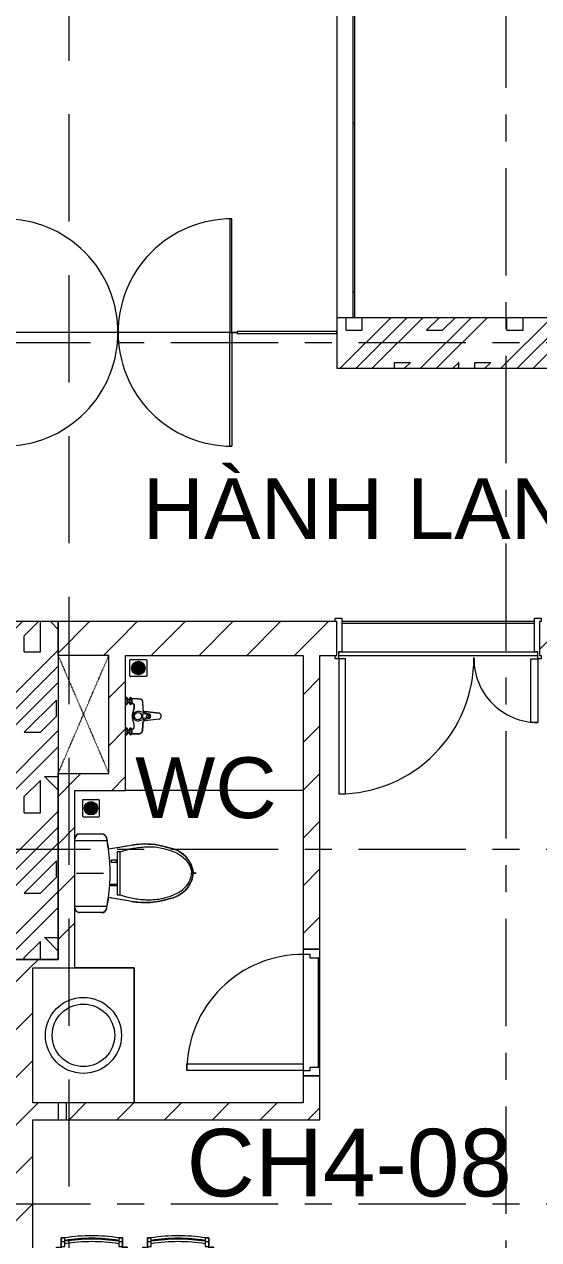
# Model space of a CAD drawing. Header units: millimetres. Extents: x -20144 to 104140, y -11426 to 48263.
# Drawn here: x 17051 to 20096, y 6140 to 13337 of the extents above; entities that cross this region are included whole.
import ezdxf

# ---------------------------------------------------------------- set-up
doc = ezdxf.new("R2010")
doc.units = ezdxf.units.MM
for name, pattern in [('Dash', [6.35, 3.175, -3.175]), ('Grid Line', [22.225, 12.7, -3.175, 3.175, -3.175]), ('HIDDEN2', [4.7625, 3.175, -1.5875])]:
    doc.linetypes.add(name, pattern=pattern)
for name, color, linetype, lineweight in [('A-DETL-GENF', 31, 'Continuous', 5), ('A-DETL-GENF-HDLN', 161, 'Dash', 5), ('CHU', 181, 'Continuous', 5), ('CUA', 31, 'Continuous', 9), ('HATCH-TUONG', 152, 'Continuous', 9), ('KI-HIEU-1', 151, 'Continuous', 9), ('KINH', 152, 'Continuous', 5), ('NET CAT', 3, 'Continuous', 5), ('NET-CAT', 3, 'Continuous', 9), ('NET-THAY', 2, 'Continuous', 15), ('THIET BI', 44, 'Continuous', 5), ('THIET-BI', 44, 'Continuous', 5), ('TRUC', 225, 'Continuous', 5)]:
    doc.layers.add(name, color=color, linetype=linetype, lineweight=lineweight)
doc.styles.add('Arial_2', font='arial_1.ttf', dxfattribs={"height": 360})
doc.styles.add('Arial_3', font='arial_1.ttf', dxfattribs={"height": 400})
pattern_1 = [(45, (95.25, 0), (-476.246, 476.246), []), (45, (190.5, 0), (-476.246, 476.246), []), (45, (0, 0), (-476.246, 476.246), []), (45, (476.25, 0), (-476.246, 476.246), []), (45, (571.5, 0), (-476.246, 476.246), []), (0, (381, 95.25), (0, 952.5), [95.25, -857.25]), (0, (476.25, 190.5), (0, 952.5), [95.25, -857.25]), (45, (381, 95.25), (0, 952.491), [134.683, -1212.342]), (45, (476.25, 95.25), (0, 952.491), [134.683, -1212.342]), (0, (381, 95.25), (0, 952.5), [95.25, -857.25]), (90, (-95.25, 95.25), (-952.5, 6e-14), [95.25, -857.25]), (90, (0, 95.25), (-952.5, 6e-14), [190.5, -762]), (45, (-95.25, 190.5), (0, 952.491), [134.683, -1212.342]), (90, (762, 381), (-952.5, 6e-14), [95.25, -857.25]), (0, (666.75, 381), (0, 952.5), [95.25, -857.25]), (45, (666.75, 381), (0, 952.491), [134.683, -1212.342]), (0, (857.25, 95.25), (0, 952.5), [95.25, -857.25]), (0, (857.25, 571.5), (0, 952.5), [95.25, -857.25]), (90, (1047.75, 666.75), (-952.5, 6e-14), [95.25, -857.25]), (45, (857.25, 571.5), (0, 952.491), [269.367, -1077.658]), (45, (952.5, 571.5), (0, 952.491), [134.683, -1212.342]), (45, (1143, 762), (0, 952.491), [134.683, -1212.342]), (0, (1143, 857.25), (0, 952.5), [95.25, -857.25]), (90, (1143, 762), (-952.5, 6e-14), [95.25, -857.25]), (0, (476.25, 762), (0, 952.5), [95.25, -857.25]), (0, (666.75, 857.25), (0, 952.5), [95.25, -857.25]), (90, (571.5, 762), (-952.5, 6e-14), [95.25, -857.25]), (90, (666.75, 762), (-952.5, 6e-14), [95.25, -857.25]), (45, (476.25, 762), (0, 952.491), [134.683, -1212.342]), (45, (666.75, 762), (0, 952.491), [134.683, -1212.342]), (135, (119, 214.8), (-952.491, 6e-14), [134.683, -1212.342]), (135, (238.1, 333.4), (-952.491, 6e-14), [134.683, -1212.342]), (135, (309.56, 404.8), (-952.491, 6e-14), [134.683, -1212.342]), (135, (333.4, 428.6), (-952.491, 6e-14), [134.683, -1212.342]), (135, (381, 476.25), (-952.491, 6e-14), [134.683, -1212.342]), (135, (404.8, 500.06), (-952.491, 6e-14), [134.683, -1212.342]), (135, (476.25, 571.5), (-952.491, 6e-14), [134.683, -1212.342]), (135, (523.9, 619.1), (-952.491, 6e-14), [134.683, -1212.342]), (45, (119, 214.8), (0, 952.491), [95.25, -1251.775]), (45, (238.1, 333.4), (0, 952.491), [67.36, -1279.665]), (45, (404.8, 500.06), (0, 952.491), [67.36, -1279.665]), (45, (309.56, 595.3), (0, 952.491), [67.36, -1279.665]), (45, (476.25, 571.5), (0, 952.491), [67.36, -1279.665]), (45, (381, 666.75), (0, 952.491), [67.36, -1279.665]), (0, (24.2, 309.5), (0, 952.5), [190.043, -762.457]), (0, (238.1, 523.9), (0, 952.5), [95.25, -857.25])]
pattern_2 = [(45, (0, 0), (-141.4214, 141.4214), [])]

# ---------------------------------------------------------------- blocks, each defined once
blk = doc.blocks.new('System Panel - Glazed-829545-MẶT BẰNG TẦNG 4')
at = {"layer": 'KINH', "lineweight": 9}
for p, q in [((500, 6), (-500, 6)), ((-500, 6), (-500, -6)), ((500, -6), (500, 6)), ((-500, -6), (500, -6))]:
    blk.add_line(p, q, dxfattribs=at)
blk = doc.blocks.new('System Panel - Glazed-980423-MẶT BẰNG TẦNG 4')
at = {"layer": 'KINH', "lineweight": 9}
for p, q in [((75, 6), (-75, 6)), ((-75, 6), (-75, -6)), ((75, -6), (75, 6)), ((-75, -6), (75, -6))]:
    blk.add_line(p, q, dxfattribs=at)
blk = doc.blocks.new('System Panel - Glazed-980425-MẶT BẰNG TẦNG 4')
at = {"layer": 'KINH', "lineweight": 9}
for p, q in [((295.1, 6), (-295.1, 6)), ((-295.1, 6), (-295.1, -6)), ((295.1, -6), (295.1, 6)), ((-295.1, -6), (295.1, -6))]:
    blk.add_line(p, q, dxfattribs=at)
blk = doc.blocks.new('CUA KINH BAN LE SAN MO 2 HUONG - Type 1-980426-MẶT BẰNG TẦNG 4')
at = {"layer": 'CUA'}
for p, q in [((-673.9, 673.4), (-661.9, 673.4)), ((-673.9, 0), (-673.9, 673.4)), ((-661.9, 673.4), (-661.9, 0)), ((661.9, 673.4), (661.9, 0)), ((673.9, 673.4), (661.9, 673.4)), ((673.9, 0), (673.9, 673.4)), ((-661.9, 0), (-673.9, 0)), ((-673.9, 0), (-673.9, -673.4)), ((-661.9, 0), (-673.9, 0)), ((-661.9, -673.4), (-661.9, 0)), ((661.9, 0), (673.9, 0)), ((661.9, -673.4), (661.9, 0)), ((661.9, 0), (673.9, 0)), ((673.9, 0), (673.9, -673.4)), ((-673.9, -673.4), (-661.9, -673.4)), ((673.9, -673.4), (661.9, -673.4))]:
    blk.add_line(p, q, dxfattribs=at)
at = {"layer": 'CUA', "lineweight": 5}
for p, q in [((-674.9, 0.5), (-704.9, 0.5)), ((-704.9, 0.5), (-704.9, -0.5)), ((-674.9, -0.5), (-674.9, 0.5)), ((704.9, 0.5), (674.9, 0.5)), ((674.9, 0.5), (674.9, -0.5)), ((704.9, -0.5), (704.9, 0.5)), ((-704.9, -0.5), (-674.9, -0.5)), ((674.9, -0.5), (704.9, -0.5))]:
    blk.add_line(p, q, dxfattribs=at)
for centre, start, end in [((-673.9, 0), 359.5, 90), ((673.9, 0), 90, 180.5), ((-673.9, 0), 270, 0.5), ((673.9, 0), 179.5, 270)]:
    blk.add_arc(centre, 673.4, start, end, dxfattribs=at)
blk = doc.blocks.new('X-BAN AN 4 GHE1 - X-BAN AN 4 GHE-939452-MẶT BẰNG TẦNG 4')
at = {"layer": 'THIET BI'}
for p, q in [((136.9, 1158.5), (155.8, 1158.5)), ((136.9, 850), (136.9, 1158.5)), ((136.9, 1158.5), (155.8, 1158.5)), ((136.9, 850), (136.9, 1158.5)), ((155.8, 1158.5), (155.8, 850)), ((155.8, 1158.5), (155.8, 850)), ((165.2, 1212.7), (187, 1212.7)), ((165.2, 850), (165.2, 1212.7)), ((165.2, 1212.7), (165.2, 850)), ((187, 1212.7), (165.2, 1212.7)), ((165.2, 1190.9), (187, 1190.9)), ((165.2, 1161.9), (187, 1161.9)), ((187, 1177.9), (187, 1212.7)), ((187, 1161.9), (187, 1177.9)), ((506.1, 1212.7), (527.9, 1212.7)), ((506.1, 1212.7), (506.1, 1177.9)), ((527.9, 1212.7), (506.1, 1212.7)), ((506.1, 1190.9), (527.9, 1190.9)), ((506.1, 1177.9), (506.1, 1161.9)), ((506.1, 1161.9), (527.9, 1161.9)), ((527.9, 1212.7), (527.9, 850)), ((527.9, 850), (527.9, 1212.7)), ((537.3, 1158.5), (556.2, 1158.5)), ((537.3, 850), (537.3, 1158.5)), ((537.3, 1158.5), (537.3, 850)), ((556.2, 1158.5), (537.3, 1158.5)), ((556.2, 1158.5), (556.2, 850)), ((556.2, 850), (556.2, 1158.5)), ((648.5, 1158.5), (667.4, 1158.5)), ((648.5, 850), (648.5, 1158.5)), ((648.5, 1158.5), (667.4, 1158.5)), ((648.5, 850), (648.5, 1158.5)), ((667.4, 1158.5), (667.4, 850)), ((667.4, 1158.5), (667.4, 850)), ((676.8, 1212.7), (698.6, 1212.7)), ((676.8, 850), (676.8, 1212.7)), ((676.8, 1212.7), (676.8, 850)), ((698.6, 1212.7), (676.8, 1212.7)), ((676.8, 1190.9), (698.6, 1190.9)), ((676.8, 1161.9), (698.6, 1161.9)), ((698.6, 1177.9), (698.6, 1212.7)), ((698.6, 1161.9), (698.6, 1177.9)), ((1017.7, 1212.7), (1039.5, 1212.7)), ((1017.7, 1212.7), (1017.7, 1177.9)), ((1039.5, 1212.7), (1017.7, 1212.7)), ((1017.7, 1190.9), (1039.5, 1190.9)), ((1017.7, 1177.9), (1017.7, 1161.9)), ((1017.7, 1161.9), (1039.5, 1161.9)), ((1039.5, 1212.7), (1039.5, 850)), ((1039.5, 850), (1039.5, 1212.7)), ((1048.9, 1158.5), (1067.8, 1158.5)), ((1048.9, 850), (1048.9, 1158.5)), ((1048.9, 1158.5), (1048.9, 850)), ((1067.8, 1158.5), (1048.9, 1158.5)), ((1067.8, 1158.5), (1067.8, 850)), ((1067.8, 850), (1067.8, 1158.5)), ((0, 850), (136.9, 850)), ((0, 0), (0, 850)), ((0, 0), (0, 850)), ((0, 850), (1200, 850)), ((155.8, 850), (136.9, 850)), ((155.8, 850), (165.2, 850)), ((165.2, 850), (527.9, 850)), ((527.9, 850), (537.3, 850)), ((537.3, 850), (556.2, 850)), ((556.2, 850), (648.5, 850)), ((667.4, 850), (648.5, 850)), ((667.4, 850), (676.8, 850)), ((676.8, 850), (1039.5, 850)), ((1039.5, 850), (1048.9, 850)), ((1048.9, 850), (1067.8, 850)), ((1067.8, 850), (1200, 850)), ((1200, 850), (1200, 0)), ((1200, 850), (1200, 0)), ((136.9, 0), (0, 0)), ((1200, 0), (0, 0)), ((136.9, -308.5), (136.9, 0)), ((155.8, 0), (136.9, 0)), ((136.9, 0), (136.9, -308.5)), ((155.8, 0), (155.8, -308.5)), ((165.2, 0), (155.8, 0)), ((155.8, -308.5), (155.8, 0)), ((165.2, -362.7), (165.2, 0)), ((165.2, 0), (527.9, 0)), ((165.2, -362.7), (165.2, 0)), ((527.9, 0), (527.9, -362.7)), ((537.3, 0), (527.9, 0)), ((527.9, 0), (527.9, -362.7)), ((537.3, -308.5), (537.3, 0)), ((537.3, 0), (556.2, 0)), ((537.3, -308.5), (537.3, 0)), ((556.2, 0), (556.2, -308.5)), ((648.5, 0), (556.2, 0)), ((556.2, 0), (556.2, -308.5)), ((648.5, -308.5), (648.5, 0)), ((667.4, 0), (648.5, 0)), ((648.5, 0), (648.5, -308.5)), ((667.4, 0), (667.4, -308.5)), ((676.8, 0), (667.4, 0)), ((667.4, -308.5), (667.4, 0)), ((676.8, -362.7), (676.8, 0)), ((676.8, 0), (1039.5, 0)), ((676.8, -362.7), (676.8, 0)), ((1039.5, 0), (1039.5, -362.7)), ((1048.9, 0), (1039.5, 0)), ((1039.5, 0), (1039.5, -362.7)), ((1048.9, -308.5), (1048.9, 0)), ((1048.9, 0), (1067.8, 0)), ((1048.9, -308.5), (1048.9, 0)), ((1067.8, 0), (1067.8, -308.5)), ((1200, 0), (1067.8, 0)), ((1067.8, 0), (1067.8, -308.5)), ((155.8, -308.5), (136.9, -308.5)), ((136.9, -308.5), (155.8, -308.5)), ((165.2, -311.9), (187, -311.9)), ((165.2, -340.9), (187, -340.9)), ((187, -311.9), (187, -327.9)), ((187, -327.9), (187, -362.7)), ((506.1, -311.9), (527.9, -311.9)), ((506.1, -327.9), (506.1, -311.9)), ((506.1, -362.7), (506.1, -327.9)), ((506.1, -340.9), (527.9, -340.9)), ((556.2, -308.5), (537.3, -308.5)), ((556.2, -308.5), (537.3, -308.5)), ((667.4, -308.5), (648.5, -308.5)), ((648.5, -308.5), (667.4, -308.5)), ((676.8, -311.9), (698.6, -311.9)), ((676.8, -340.9), (698.6, -340.9)), ((698.6, -311.9), (698.6, -327.9)), ((698.6, -327.9), (698.6, -362.7)), ((1017.7, -311.9), (1039.5, -311.9)), ((1017.7, -327.9), (1017.7, -311.9)), ((1017.7, -362.7), (1017.7, -327.9)), ((1017.7, -340.9), (1039.5, -340.9)), ((1067.8, -308.5), (1048.9, -308.5)), ((1067.8, -308.5), (1048.9, -308.5)), ((187, -362.7), (165.2, -362.7)), ((187, -362.7), (165.2, -362.7)), ((527.9, -362.7), (506.1, -362.7)), ((527.9, -362.7), (506.1, -362.7)), ((698.6, -362.7), (676.8, -362.7)), ((698.6, -362.7), (676.8, -362.7)), ((1039.5, -362.7), (1017.7, -362.7)), ((1039.5, -362.7), (1017.7, -362.7))]:
    blk.add_line(p, q, dxfattribs=at)
for centre, radius, start, end in [((346.5, 211.9), 1013.4, 80.94073, 99.05927), ((346.5, 211.9), 1013.4, 80.94073, 99.05927), ((858.1, 211.9), 1013.4, 80.94073, 99.05927), ((858.1, 211.9), 1013.4, 80.94073, 99.05927), ((346.5, 211.9), 998.9, 80.80804, 99.19196), ((346.5, 191.8), 1013.4, 80.94073, 99.05927), ((346.5, 191.8), 998.9, 80.80804, 99.19196), ((858.1, 211.9), 998.9, 80.80804, 99.19196), ((858.1, 191.8), 1013.4, 80.94073, 99.05927), ((858.1, 191.8), 998.9, 80.80804, 99.19196), ((346.5, 658.2), 998.9, 260.80804, 279.19196), ((346.5, 658.2), 1013.4, 260.94073, 279.05927), ((346.5, 638.1), 998.9, 260.80804, 279.19196), ((858.1, 658.2), 998.9, 260.80804, 279.19196), ((858.1, 658.2), 1013.4, 260.94073, 279.05927), ((858.1, 638.1), 998.9, 260.80804, 279.19196), ((346.5, 638.1), 1013.4, 260.94073, 279.05927), ((346.5, 638.1), 1013.4, 260.94073, 279.05927), ((858.1, 638.1), 1013.4, 260.94073, 279.05927), ((858.1, 638.1), 1013.4, 260.94073, 279.05927)]:
    blk.add_arc(centre, radius, start, end, dxfattribs=at)
blk = doc.blocks.new('CUA VAO CAN HO - Type 1-529073-MẶT BẰNG TẦNG 4')
at = {"layer": 'CUA', "lineweight": 5}
for p, q in [((-508.5, 97.7), (-508.5, 117.7)), ((-508.5, 117.7), (-468.5, 117.7)), ((-498.5, 97.7), (-508.5, 97.7)), ((-498.5, -102.3), (-498.5, 97.7)), ((-468.5, 117.7), (-468.5, -81.3)), ((671.5, 117.7), (711.5, 117.7)), ((671.5, -81.3), (671.5, 117.7)), ((701.5, 97.7), (701.5, -102.3)), ((711.5, 97.7), (701.5, 97.7)), ((711.5, 117.7), (711.5, 97.7)), ((-508.5, -102.3), (-498.5, -102.3)), ((-508.5, -122.3), (-508.5, -102.3)), ((-488.5, -122.3), (-508.5, -122.3)), ((-488.5, -81.3), (-488.5, -122.3)), ((-468.5, -81.3), (-488.5, -81.3)), ((691.5, -81.3), (671.5, -81.3)), ((691.5, -122.3), (691.5, -81.3)), ((711.5, -122.3), (691.5, -122.3)), ((701.5, -102.3), (711.5, -102.3)), ((711.5, -102.3), (711.5, -122.3))]:
    blk.add_line(p, q, dxfattribs=at)
at = {"layer": 'CUA'}
for p, q in [((-447.5, -122.3), (-487.5, -122.3)), ((-487.5, -122.3), (-487.5, -922.3)), ((-447.5, -922.3), (-447.5, -122.3)), ((650.5, -122.3), (690.5, -122.3)), ((650.5, -499.3), (650.5, -122.3)), ((690.5, -122.3), (690.5, -499.3)), ((690.5, -499.3), (650.5, -499.3)), ((-487.5, -922.3), (-447.5, -922.3))]:
    blk.add_line(p, q, dxfattribs=at)
at = {"layer": 'CUA', "lineweight": 5}
for centre, radius, start, end in [((-487.5, -122.3), 800, 270, 0.5), ((690.5, -122.3), 377, 179.5, 270)]:
    blk.add_arc(centre, radius, start, end, dxfattribs=at)
blk = doc.blocks.new('CUA WC - Type 1-529850-MẶT BẰNG TẦNG 4')
at = {"layer": 'CUA'}
for p, q in [((-242.5, 740.3), (-202.5, 740.3)), ((-242.5, 52.3), (-242.5, 740.3)), ((-202.5, 740.3), (-202.5, 52.3)), ((-202.5, 52.3), (-242.5, 52.3))]:
    blk.add_line(p, q, dxfattribs=at)
at = {"layer": 'CUA', "lineweight": 5}
for p, q in [((-243.5, 52.3), (-273.5, 52.3)), ((-273.5, 52.3), (-273.5, -47.7)), ((-243.5, 11.3), (-243.5, 52.3)), ((-223.5, 11.3), (-243.5, 11.3)), ((-223.5, -47.7), (-223.5, 11.3)), ((446.5, 11.3), (426.5, 11.3)), ((426.5, 11.3), (426.5, -47.7)), ((476.5, 52.3), (446.5, 52.3)), ((446.5, 52.3), (446.5, 11.3)), ((476.5, -47.7), (476.5, 52.3)), ((-273.5, -47.7), (-223.5, -47.7)), ((426.5, -47.7), (476.5, -47.7))]:
    blk.add_line(p, q, dxfattribs=at)
blk.add_arc((-242.5, 52.3), 688, 359.5, 90, dxfattribs=at)
blk = doc.blocks.new('X-XI - X-XI-933589-MẶT BẰNG TẦNG 4')
at = {"layer": 'THIET-BI'}
for p, q in [((-121.7, 628.9), (-100.2, 653.8)), ((-100.2, 653.8), (-87.5, 664.8)), ((-87.5, 664.8), (-69.9, 676.9)), ((-69.9, 676.9), (-49.6, 687.2)), ((-49.6, 687.2), (-19.9, 696.9)), ((-19.9, 696.9), (0, 700.2)), ((0, 717.2), (0, 712.5)), ((0, 716.9), (0, 717.2)), ((0, 710.2), (0, 716.9)), ((0, 702.7), (0, 715.9)), ((0, 712.5), (0, 700.2)), ((0, 700.3), (0, 710.2)), ((0, 700.2), (0, 702.7)), ((0, 700.2), (34.6, 692.9)), ((34.6, 692.9), (60.8, 681.9)), ((60.8, 681.9), (86, 665.9)), ((86, 665.9), (100.2, 653.8)), ((100.2, 653.8), (114.1, 638.9)), ((-151.4, 555.9), (-143.5, 587)), ((-143.5, 587), (-131.8, 612.8)), ((-131.8, 612.8), (-121.7, 628.9)), ((114.1, 638.9), (131.6, 613.2)), ((131.6, 613.2), (145.5, 581)), ((145.5, 581), (151.4, 555.9)), ((-166.5, 495.3), (-161.1, 520.9)), ((-161.1, 520.9), (-151.4, 555.9)), ((151.4, 555.9), (155.1, 543.7)), ((155.1, 543.7), (161.7, 518.5)), ((161.7, 518.5), (165.2, 502.3)), ((-173.5, 402.2), (-173.1, 436.1)), ((-173.1, 436.1), (-172.5, 446.5)), ((-172.5, 446.5), (-169.6, 474.8)), ((-169.6, 474.8), (-166.5, 495.3)), ((165.2, 502.3), (172.5, 446.5)), ((172.5, 446.5), (173.5, 426.5)), ((-172.5, 383), (-173.5, 402.2)), ((-171, 365.1), (-172.5, 383)), ((-168.9, 349), (-171, 365.1)), ((171.6, 371), (166.7, 335.2)), ((173.2, 395.8), (171.6, 371)), ((173.5, 426.5), (173.2, 395.8)), ((-164.6, 322), (-168.9, 349)), ((-143.8, 197.5), (-166.7, 335.2)), ((-143.8, 197.5), (-166.7, 335.2)), ((-161.5, 303.8), (-164.6, 322)), ((-157.7, 280.9), (-161.5, 303.8)), ((166.7, 335.2), (143.8, 197.5)), ((166.7, 335.2), (143.8, 197.5)), ((161.7, 304.9), (157.2, 277.8)), ((166.7, 335.2), (161.7, 304.9)), ((-155.3, 266.3), (-157.7, 280.9)), ((-147.8, 221.1), (-155.3, 266.3)), ((-143.8, 197.5), (-147.8, 221.1)), ((-8.6, 267.8), (-127.7, 267.8)), ((-127.7, 267.8), (-127.7, 249.9)), ((-127.7, 249.9), (127.7, 249.9)), ((-76.6, 245), (-76.6, 213.5)), ((-66.1, 245), (-76.6, 245)), ((-66.1, 213.5), (-66.1, 245)), ((127.7, 267.8), (-8.6, 267.8)), ((64, 245), (74.4, 245)), ((64, 213.5), (64, 245)), ((74.4, 245), (74.4, 213.5)), ((127.7, 249.9), (127.7, 267.8)), ((146.9, 216.1), (143.8, 197.5)), ((151.8, 245.3), (146.9, 216.1)), ((157.2, 277.8), (151.8, 245.3)), ((-233.2, 157.9), (-232.9, 162.1)), ((-233.2, 29), (-233.2, 157.9)), ((-233.2, 29), (-233.2, 157.9)), ((-233.2, 45), (-233.2, 157.9)), ((-232.9, 162.1), (-231, 169.1)), ((-231, 169.1), (-228, 174.5)), ((-228, 174.5), (-224.2, 178.9)), ((-224.2, 178.9), (-216.9, 183.9)), ((-216.9, 183.9), (-209.4, 186.4)), ((-209.4, 186.4), (-202.4, 187.7)), ((-202.4, 187.7), (-192, 189.7)), ((-194.6, 0), (-194.6, 185.7)), ((-192, 189.7), (-184.2, 191.1)), ((-184.2, 191.1), (-168, 193.8)), ((-168, 193.8), (-149.9, 196.6)), ((-149.9, 196.6), (-143.8, 197.5)), ((-76.6, 213.5), (-66.1, 213.5)), ((0, 9.4), (0, 169.7)), ((74.4, 213.5), (64, 213.5)), ((143.8, 197.5), (212.9, 185.5)), ((194.6, 0), (194.6, 186.1)), ((212.9, 185.5), (220.8, 181.7)), ((220.8, 181.7), (226.5, 176.5)), ((226.5, 176.5), (231.9, 166.7)), ((231.9, 166.7), (233.2, 157.9)), ((233.2, 157.9), (233.2, 29)), ((233.2, 157.9), (233.2, 29)), ((233.2, 157.9), (233.2, 29)), ((-233.2, 33.2), (-233.2, 45)), ((-230.6, 16.8), (-233.2, 33.2)), ((-227.9, 12.2), (-230.6, 16.8)), ((-222, 6.1), (-227.9, 12.2)), ((-212.4, 1.2), (-222, 6.1)), ((-204.3, 0), (-212.4, 1.2)), ((215, 2.1), (204.3, 0)), ((219.3, 4.2), (215, 2.1)), ((224.8, 8.5), (219.3, 4.2)), ((227.7, 12), (224.8, 8.5)), ((231.6, 19.3), (227.7, 12)), ((233.2, 29), (231.6, 19.3))]:
    blk.add_line(p, q, dxfattribs=at)
for centre, radius, start, end in [((18.2, 529.6), 171.6, 96.09021, 171.17334), ((18.2, 529.6), 171.6, 96.09021, 171.17334), ((-18.2, 529.6), 171.6, 8.82666, 83.90979), ((-18.2, 529.6), 171.6, 8.82666, 83.90979), ((287.1, 414.4), 460.7, 162.11444, 189.90594), ((287.1, 414.4), 460.7, 162.11444, 189.90594), ((-287.1, 414.4), 460.7, 350.09406, 17.88556), ((-287.1, 414.4), 460.7, 350.09406, 17.88556), ((-204.3, 157.9), 29, 100.14013, 180), ((-204.3, 157.9), 29, 100.14013, 180), ((18.1, -960), 1168.8, 97.96525, 101.22378), ((18.1, -960), 1168.8, 97.96525, 101.22378), ((18.1, -960), 1168.8, 90.83667, 97.85533), ((-16, -957.7), 1166.4, 82.23174, 89.16252), ((-18.1, -960), 1168.8, 78.77622, 82.03475), ((-18.1, -960), 1168.8, 78.77622, 82.03475), ((204.3, 157.9), 29, 0, 79.85987), ((204.3, 157.9), 29, 0, 79.85987), ((-204.3, 29), 29, 180, 270), ((-204.3, 29), 29, 180, 270), ((204.3, 29), 29, 270, 0), ((204.3, 29), 29, 270, 360)]:
    blk.add_arc(centre, radius, start, end, dxfattribs=at)
for points in [[(-127.7, 267.8), (-143.4, 315.6), (-152.2, 364.8), (-160.3, 442.2), (-151, 516.8), (-129.6, 585.3), (-93.5, 652), (-37.5, 689.3), (-2.9, 689.4), (0, 689.4)], [(127.7, 267.8), (143.4, 315.6), (152.2, 364.8), (160.3, 442.2), (151, 516.8), (129.6, 585.3), (93.5, 652), (37.5, 689.3), (2.9, 689.4), (0, 689.4)]]:
    blk.add_open_spline(points, degree=3, knots=[12.724379, 12.724379, 12.724379, 12.724379, 75.096459, 151.912755, 228.70098, 282.501534, 351.034079, 439.49288, 447.51098, 447.51098, 447.51098, 447.51098], dxfattribs=at)
blk = doc.blocks.new('X-PHEU - X-PHEU-919064-MẶT BẰNG TẦNG 4')
at = {"layer": 'THIET-BI'}
for p, q in [((25, -29), (25, -121)), ((121, -25), (29, -25)), ((42.5, -90.5), (42.5, -59.5)), ((47.5, -51.8), (47.5, -98.2)), ((52.5, -103.1), (52.5, -46.9)), ((57.5, -43.5), (57.5, -106.5)), ((62.5, -108.8), (62.5, -41.2)), ((67.5, -39.8), (67.5, -110.2)), ((72.5, -71.9), (72.5, -39.1)), ((77.5, -39.1), (77.5, -71.9)), ((82.5, -110.2), (82.5, -39.8)), ((87.5, -41.2), (87.5, -108.8)), ((92.5, -106.5), (92.5, -43.5)), ((97.5, -46.9), (97.5, -103.1)), ((102.5, -98.2), (102.5, -51.8)), ((107.5, -59.5), (107.5, -90.5)), ((125, -121), (125, -29)), ((29, -125), (121, -125)), ((72.5, -110.9), (72.5, -78.1)), ((77.5, -78.1), (77.5, -110.9))]:
    blk.add_line(p, q, dxfattribs=at)
blk.add_circle((75, -75), 40, dxfattribs=at)
for centre, radius, start, end in [((29, -29), 4, 90, 180), ((75, -75), 36, 139.80824, 154.52563), ((75, -75), 36, 119.0853, 128.68219), ((75, -75), 36, 102.0247, 110.31751), ((75, -75), 4, 128.68219, 231.31781), ((75, -75), 36, 90, 93.98208), ((75, -75), 36, 86.01792, 90), ((75, -75), 4, 308.68219, 51.31781), ((75, -75), 36, 69.68249, 77.9753), ((75, -75), 36, 51.31781, 60.9147), ((75, -75), 36, 25.47437, 40.19176), ((121, -29), 4, 0, 90), ((29, -121), 4, 180, 270), ((75, -75), 36, 205.47437, 220.19176), ((75, -75), 36, 231.31781, 240.9147), ((75, -75), 36, 249.68249, 257.9753), ((75, -75), 36, 266.01792, 270), ((75, -75), 36, 270, 273.98208), ((75, -75), 36, 282.0247, 290.31751), ((75, -75), 36, 299.0853, 308.68219), ((75, -75), 36, 319.80824, 334.52563), ((121, -121), 4, 270, 0)]:
    blk.add_arc(centre, radius, start, end, dxfattribs=at)
blk = doc.blocks.new('X-LA3 - X-LA-982388-MẶT BẰNG TẦNG 4')
at = {"layer": 'THIET-BI'}
for p, q in [((-400, 600), (400, 600)), ((-400, 250), (-400, 600)), ((400, 600), (-400, 600)), ((-400, 600), (-400, 250))]:
    blk.add_line(p, q, dxfattribs=at)
for radius in [225, 185]:
    blk.add_circle((0, 300), radius, dxfattribs=at)
blk = doc.blocks.new('X-SEN - X-SEN-919107-MẶT BẰNG TẦNG 4')
at = {"layer": 'THIET-BI'}
for p, q in [((-27.3, 113.1), (-17.5, 199.2)), ((-17.5, 199.2), (-27.3, 113.1)), ((17.5, 199.2), (27.3, 113.1)), ((17.5, 199.2), (27.3, 113.1)), ((-12.9, 141.7), (-27.6, 80.8)), ((-7.7, 139.6), (-13.8, 105.5)), ((7.7, 139.6), (13.8, 105.5)), ((12.9, 141.7), (27.6, 80.8)), ((-112.5, 3.8), (-99.9, 12.6)), ((-112.5, 3.8), (-99.9, 12.6)), ((-112.5, 0), (-112.5, 3.8)), ((-112.5, 3.8), (-112.5, 0)), ((-67.5, 3.8), (-112.5, 3.8)), ((-67.5, 0), (-112.5, 0)), ((-112.5, 0), (-67.5, 0)), ((-107.2, 34.3), (-105.1, 34.3)), ((-107.2, 34.3), (-72.8, 34.3)), ((-99.9, 25.3), (-107.2, 25.3)), ((-72.8, 25.3), (-107.2, 25.3)), ((-105.1, 34.3), (-105.1, 37.2)), ((-105.1, 37.2), (-74.9, 37.2)), ((-105.1, 34.3), (-105.1, 37.2)), ((-74.9, 34.3), (-105.1, 34.3)), ((-99.9, 12.6), (-99.9, 25.3)), ((-99.9, 12.6), (-99.9, 25.3)), ((-99.9, 12.6), (-80.1, 12.6)), ((-80.1, 12.6), (-99.9, 12.6)), ((-80.1, 25.3), (-80.1, 12.6)), ((-72.8, 25.3), (-80.1, 25.3)), ((-80.1, 25.3), (-80.1, 12.6)), ((-80.1, 12.6), (-67.5, 3.8)), ((-80.1, 12.6), (-67.5, 3.8)), ((-74.9, 37.2), (-74.9, 34.3)), ((-74.9, 37.2), (-74.9, 34.3)), ((-74.9, 34.3), (-72.8, 34.3)), ((-67.5, 3.8), (-67.5, 0)), ((-67.5, 0), (-67.5, 3.8)), ((67.5, 3.8), (80.1, 12.6)), ((67.5, 3.8), (80.1, 12.6)), ((67.5, 0), (67.5, 3.8)), ((112.5, 3.8), (67.5, 3.8)), ((67.5, 0), (67.5, 3.8)), ((112.5, 0), (67.5, 0)), ((112.5, 0), (67.5, 0)), ((72.8, 34.3), (74.9, 34.3)), ((72.8, 34.3), (107.2, 34.3)), ((80.1, 25.3), (72.8, 25.3)), ((107.2, 25.3), (72.8, 25.3)), ((74.9, 34.3), (74.9, 37.2)), ((74.9, 37.2), (105.1, 37.2)), ((74.9, 34.3), (74.9, 37.2)), ((105.1, 34.3), (74.9, 34.3)), ((80.1, 12.6), (80.1, 25.3)), ((80.1, 12.6), (80.1, 25.3)), ((99.9, 12.6), (80.1, 12.6)), ((80.1, 12.6), (99.9, 12.6)), ((99.9, 12.6), (80.1, 12.6)), ((99.9, 25.3), (99.9, 12.6)), ((107.2, 25.3), (99.9, 25.3)), ((99.9, 25.3), (99.9, 12.6)), ((99.9, 12.6), (112.5, 3.8)), ((99.9, 12.6), (112.5, 3.8)), ((105.1, 37.2), (105.1, 34.3)), ((105.1, 37.2), (105.1, 34.3)), ((105.1, 34.3), (107.2, 34.3)), ((112.5, 3.8), (112.5, 0)), ((112.5, 3.8), (112.5, 0))]:
    blk.add_line(p, q, dxfattribs=at)
for centre, radius in [((0, 73.2), 21.5), ((0, 130.1), 7.2)]:
    blk.add_circle(centre, radius, dxfattribs=at)
for centre, radius, start, end in [((0, 191), 19.3, 25.0481, 154.9519), ((0, 191), 19.3, 25.0481, 154.9519), ((0, 134.7), 14.7, 28.41441, 151.58559), ((0, 136.6), 8.24, 21.12938, 158.87062), ((-0.4, 73.2), 28.3, 164.33074, 270.74825), ((-9.4, 104.7), 4.5, 169.84444, 285.92966), ((-0.4, 73.2), 28.3, 89.25175, 105.92966), ((0.4, 73.2), 28.3, 74.07034, 90.74825), ((0.4, 73.2), 28.3, 269.25175, 15.66926), ((9.4, 104.7), 4.5, 254.07034, 10.15556), ((-102.9, 29.8), 6.9, 148.02464, 211.97536), ((-102.9, 29.8), 6.9, 148.02464, 211.97536), ((-107.2, 32.5), 1.8, 90, 148.02464), ((-107.2, 32.5), 1.8, 90, 148.02464), ((-107.2, 27.1), 1.8, 211.97536, 270), ((-107.2, 27.1), 1.8, 211.97536, 270), ((-112.5, 29.8), 6.9, 319.28447, 40.71553), ((-94.4, 29.8), 6.9, 139.28447, 220.71553), ((-85.4, 29.8), 6.9, 319.28447, 40.71553), ((-67.5, 29.8), 6.9, 139.28447, 220.71553), ((-72.8, 32.5), 1.8, 31.97536, 90), ((-72.8, 32.5), 1.8, 31.97536, 90), ((-72.8, 27.1), 1.8, 270, 328.02464), ((-72.8, 27.1), 1.8, 270, 328.02464), ((-77.1, 29.8), 6.9, 328.02464, 31.97536), ((-77.1, 29.8), 6.9, 328.02464, 31.97536), ((77.1, 29.8), 6.9, 148.02464, 211.97536), ((77.1, 29.8), 6.9, 148.02464, 211.97536), ((72.8, 32.5), 1.8, 90, 148.02464), ((72.8, 32.5), 1.8, 90, 148.02464), ((72.8, 27.1), 1.8, 211.97536, 270), ((72.8, 27.1), 1.8, 211.97536, 270), ((67.5, 29.8), 6.9, 319.28447, 40.71553), ((85.6, 29.8), 6.9, 139.28447, 220.71553), ((94.6, 29.8), 6.9, 319.28447, 40.71553), ((112.5, 29.8), 6.9, 139.28447, 220.71553), ((107.2, 32.5), 1.8, 31.97536, 90), ((107.2, 32.5), 1.8, 31.97536, 90), ((107.2, 27.1), 1.8, 270, 328.02464), ((107.2, 27.1), 1.8, 270, 328.02464), ((102.9, 29.8), 6.9, 328.02464, 31.97536), ((102.9, 29.8), 6.9, 328.02464, 31.97536)]:
    blk.add_arc(centre, radius, start, end, dxfattribs=at)
for points, knots in [([(-105.1, 37.2), (-105.1, 39.1), (-104.9, 42.9), (-104.6, 50.4), (-104.3, 58), (-104.1, 65.5), (-103.9, 70.3), (-103.8, 73.6), (-103.7, 75.5), (-103.7, 76.9), (-103.6, 78.3), (-103.6, 79.5), (-103.6, 80.5), (-103.6, 81.2), (-103.5, 81.8), (-103.5, 82.3), (-103.5, 82.7), (-103.4, 83.3), (-103.3, 84.3), (-103.2, 85.5), (-103.1, 86.6), (-102.8, 87.6), (-102.6, 88.2), (-102.3, 88.9), (-101.9, 89.7), (-101.3, 90.8), (-100.4, 91.9), (-99.2, 93.4), (-97.8, 94.7), (-96.2, 95.8), (-95, 96.6), (-93.7, 97.2), (-92.4, 97.7), (-91.2, 98.1), (-90.3, 98.4), (-89.7, 98.5), (-89.3, 98.6), (-88.8, 98.7), (-88, 98.8), (-86.8, 99), (-85.6, 99.1), (-84.7, 99.1), (-84, 99.2), (-83.3, 99.3), (-82.3, 99.4), (-81.2, 99.5), (-79.7, 99.6), (-76.9, 99.8), (-72.8, 100.2), (-67.2, 100.7), (-61.6, 101.2), (-56, 101.5), (-51.7, 101.8), (-48.8, 101.9), (-47.3, 101.9), (-46.1, 101.9), (-45.1, 102), (-44.4, 102), (-43.6, 102), (-42.6, 102), (-41.4, 102), (-40.1, 102), (-39.3, 102.1), (-38.8, 102.1), (-38.5, 102.2), (-38.1, 102.2), (-37.6, 102.3), (-36.8, 102.4), (-35.6, 102.6), (-34.3, 103), (-33.2, 103.5), (-32.5, 104), (-31.7, 104.6), (-30.5, 105.7), (-29, 107.6), (-27.9, 110.1), (-27.4, 112), (-27.3, 113.1)], [-1, -1, -1, -1, -0.958333, -0.916667, -0.833333, -0.791667, -0.75, -0.729167, -0.71875, -0.708333, -0.697917, -0.6875, -0.682292, -0.677083, -0.671875, -0.669271, -0.666667, -0.661458, -0.65625, -0.645833, -0.635417, -0.630208, -0.625, -0.619792, -0.614583, -0.604167, -0.59375, -0.583333, -0.5625, -0.552083, -0.541667, -0.53125, -0.520833, -0.510417, -0.505208, -0.5, -0.497396, -0.494792, -0.489583, -0.479167, -0.46875, -0.463542, -0.458333, -0.453125, -0.447917, -0.4375, -0.427083, -0.416667, -0.375, -0.333333, -0.291667, -0.25, -0.208333, -0.197917, -0.1875, -0.177083, -0.171875, -0.166667, -0.161458, -0.15625, -0.145833, -0.135417, -0.130208, -0.127604, -0.125, -0.122396, -0.119792, -0.114583, -0.104167, -0.09375, -0.083333, -0.078125, -0.072917, -0.0625, -0.041667, -0.020833, 0, 0, 0, 0]), ([(-105.1, 37.2), (-104.5, 52.3), (-103.9, 68.7), (-103.3, 87.5), (-99.6, 93.9), (-92.4, 98.5), (-72.6, 100.1), (-54, 102.2), (-33.9, 102), (-28.7, 107.4), (-27.8, 111), (-27.3, 113.1)], [0, 0, 0, 0, 45.441328, 49.333631, 56.110562, 66.562664, 73.682324, 114.966912, 125.570438, 129.900151, 136.284558, 136.284558, 136.284558, 136.284558]), ([(27.3, 113.1), (27.4, 112), (27.9, 110.1), (29, 107.6), (30.5, 105.7), (31.7, 104.6), (32.5, 104), (33.2, 103.5), (34.3, 103), (35.6, 102.6), (36.8, 102.4), (37.6, 102.3), (38.1, 102.2), (38.5, 102.2), (38.8, 102.1), (39.3, 102.1), (40.1, 102), (41.4, 102), (42.6, 102), (43.6, 102), (44.4, 102), (45.1, 102), (46.1, 101.9), (47.3, 101.9), (48.8, 101.9), (51.7, 101.8), (56, 101.5), (61.6, 101.2), (67.2, 100.7), (72.8, 100.2), (76.9, 99.8), (79.7, 99.6), (81.2, 99.5), (82.3, 99.4), (83.3, 99.3), (84, 99.2), (84.7, 99.1), (85.6, 99.1), (86.8, 99), (88, 98.8), (88.9, 98.7), (89.6, 98.5), (90.3, 98.4), (91.2, 98.1), (92.4, 97.7), (93.7, 97.2), (95, 96.6), (96.2, 95.8), (97.4, 95), (98.5, 94), (99.5, 93), (100.4, 91.9), (101.3, 90.8), (101.9, 89.7), (102.3, 88.9), (102.6, 88.2), (102.8, 87.6), (103.1, 86.6), (103.2, 85.7), (103.3, 84.8), (103.4, 84.1), (103.4, 83.5), (103.4, 83), (103.5, 82.5), (103.5, 81.9), (103.6, 81), (103.6, 79.8), (103.6, 78.3), (103.7, 76.9), (103.7, 75.5), (103.8, 73.6), (103.9, 68.4), (104.2, 61.7), (104.5, 54.2), (104.7, 48.5), (104.9, 42.9), (105.1, 39.1), (105.1, 37.2)], [-1, -1, -1, -1, -0.979167, -0.958333, -0.9375, -0.927083, -0.921875, -0.916667, -0.90625, -0.895833, -0.885417, -0.880208, -0.877604, -0.875, -0.872396, -0.869792, -0.864583, -0.854167, -0.84375, -0.838542, -0.833333, -0.828125, -0.822917, -0.8125, -0.802083, -0.791667, -0.75, -0.708333, -0.666667, -0.625, -0.583333, -0.572917, -0.5625, -0.552083, -0.546875, -0.541667, -0.536458, -0.53125, -0.520833, -0.510417, -0.505208, -0.5, -0.494792, -0.489583, -0.479167, -0.46875, -0.458333, -0.447917, -0.4375, -0.427083, -0.416667, -0.40625, -0.395833, -0.385417, -0.380208, -0.375, -0.369792, -0.364583, -0.354167, -0.348958, -0.34375, -0.338542, -0.335938, -0.333333, -0.328125, -0.322917, -0.3125, -0.302083, -0.291667, -0.28125, -0.270833, -0.25, -0.166667, -0.125, -0.083333, -0.041667, 0, 0, 0, 0]), ([(105.1, 37.2), (104.5, 52.3), (103.9, 68.7), (103.3, 87.5), (99.6, 93.9), (92.4, 98.5), (72.6, 100.1), (54, 102.2), (33.9, 102), (28.7, 107.4), (27.8, 111), (27.3, 113.1)], [0, 0, 0, 0, 45.441328, 49.333631, 56.110562, 66.562664, 73.682324, 114.966912, 125.570438, 129.900151, 136.284558, 136.284558, 136.284558, 136.284558]), ([(-74.9, 37.2), (-74.9, 39.9), (-75, 44.9), (-67.9, 51.6), (-55.3, 50.7), (-39.4, 48.7), (-24.4, 43.4), (-11.8, 40.7), (0, 41)], [0, 0, 0, 0, 8.475038, 15.961674, 29.255673, 47.963091, 70.422589, 93.837243, 93.837243, 93.837243, 93.837243]), ([(0, 41), (-2, 40.9), (-5.6, 40.9), (-10.3, 41.2), (-14.4, 41.6), (-18, 42.2), (-21.2, 42.9), (-24.2, 43.7), (-27.1, 44.6), (-30, 45.4), (-32.9, 46.3), (-35.8, 47.2), (-38.8, 47.9), (-41.8, 48.6), (-45.1, 49.2), (-48.4, 49.8), (-51.8, 50.2), (-54.8, 50.5), (-56.9, 50.7), (-58.1, 50.8), (-59, 50.9), (-59.9, 51), (-60.8, 51), (-61.5, 51), (-62.1, 51), (-62.6, 51), (-63, 51), (-63.6, 51), (-64.4, 50.9), (-65.1, 50.8), (-65.7, 50.7), (-66.1, 50.6), (-66.5, 50.5), (-67.1, 50.4), (-68.1, 50.1), (-69.1, 49.6), (-70.1, 49), (-71.1, 48.3), (-72, 47.4), (-72.8, 46.6), (-73.3, 45.8), (-73.8, 45.1), (-74.1, 44.3), (-74.4, 43.5), (-74.6, 42.6), (-74.7, 41.9), (-74.8, 41.3), (-74.8, 40.9), (-74.9, 40.4), (-74.9, 39.8), (-74.9, 38.8), (-74.9, 37.9), (-74.9, 37.2)], [-1, -1, -1, -1, -0.958333, -0.916667, -0.875, -0.833333, -0.791667, -0.75, -0.708333, -0.666667, -0.625, -0.583333, -0.541667, -0.5, -0.458333, -0.416667, -0.375, -0.333333, -0.3125, -0.302083, -0.291667, -0.28125, -0.270833, -0.260417, -0.255208, -0.25, -0.244792, -0.239583, -0.229167, -0.21875, -0.213542, -0.208333, -0.203125, -0.197917, -0.1875, -0.166667, -0.15625, -0.145833, -0.125, -0.114583, -0.104167, -0.09375, -0.083333, -0.072917, -0.0625, -0.052083, -0.046875, -0.041667, -0.036458, -0.03125, -0.020833, 0, 0, 0, 0]), ([(74.9, 37.2), (74.9, 39.9), (75, 44.9), (67.9, 51.6), (55.3, 50.7), (39.4, 48.7), (24.4, 43.4), (11.8, 40.7), (0, 41)], [0, 0, 0, 0, 8.475038, 15.961674, 29.255673, 47.963091, 70.422589, 93.837243, 93.837243, 93.837243, 93.837243]), ([(74.9, 37.2), (74.9, 37.9), (74.9, 38.8), (74.9, 39.8), (74.9, 40.4), (74.8, 40.9), (74.8, 41.3), (74.7, 41.9), (74.6, 42.6), (74.4, 43.5), (74.2, 44.1), (73.9, 44.7), (73.7, 45.2), (73.3, 45.8), (72.8, 46.6), (72, 47.4), (71.1, 48.3), (70.1, 49), (69.1, 49.6), (68.1, 50.1), (67.1, 50.4), (66.5, 50.5), (66.1, 50.6), (65.7, 50.7), (65.1, 50.8), (64.4, 50.9), (63.6, 51), (63, 51), (62.4, 51), (61.7, 51), (60.8, 51), (59.9, 51), (59, 50.9), (58.1, 50.8), (56.9, 50.7), (54.8, 50.5), (51.8, 50.2), (48.4, 49.8), (45.1, 49.2), (41.8, 48.6), (38.8, 47.9), (35.8, 47.2), (32.9, 46.3), (30, 45.4), (27.1, 44.6), (24.2, 43.7), (21.2, 42.9), (18, 42.2), (14.4, 41.6), (10.3, 41.2), (5.6, 40.9), (2, 40.9), (0, 41)], [-1, -1, -1, -1, -0.979167, -0.96875, -0.963542, -0.958333, -0.953125, -0.947917, -0.9375, -0.927083, -0.916667, -0.911458, -0.90625, -0.895833, -0.885417, -0.875, -0.854167, -0.84375, -0.833333, -0.8125, -0.802083, -0.796875, -0.791667, -0.786458, -0.78125, -0.770833, -0.760417, -0.755208, -0.75, -0.739583, -0.729167, -0.71875, -0.708333, -0.697917, -0.6875, -0.666667, -0.625, -0.583333, -0.541667, -0.5, -0.458333, -0.416667, -0.375, -0.333333, -0.291667, -0.25, -0.208333, -0.166667, -0.125, -0.083333, -0.041667, 0, 0, 0, 0])]:
    blk.add_open_spline(points, degree=3, knots=knots, dxfattribs=at)
blk = doc.blocks.new('X-PHEU - X-PHEU-399631-MẶT BẰNG TẦNG 4')
at = {"layer": 'THIET-BI'}
for p, q in [((25, 29), (25, 121)), ((29, 125), (121, 125)), ((42.5, 90.5), (42.5, 59.5)), ((47.5, 51.8), (47.5, 98.2)), ((52.5, 103.1), (52.5, 46.9)), ((57.5, 43.5), (57.5, 106.5)), ((62.5, 108.8), (62.5, 41.2)), ((67.5, 39.8), (67.5, 110.2)), ((72.5, 110.9), (72.5, 78.1)), ((77.5, 78.1), (77.5, 110.9)), ((82.5, 110.2), (82.5, 39.8)), ((87.5, 41.2), (87.5, 108.8)), ((92.5, 106.5), (92.5, 43.5)), ((97.5, 46.9), (97.5, 103.1)), ((102.5, 98.2), (102.5, 51.8)), ((107.5, 59.5), (107.5, 90.5)), ((125, 121), (125, 29)), ((121, 25), (29, 25)), ((72.5, 71.9), (72.5, 39.1)), ((77.5, 39.1), (77.5, 71.9))]:
    blk.add_line(p, q, dxfattribs=at)
blk.add_circle((75, 75), 40, dxfattribs=at)
for centre, radius, start, end in [((29, 121), 4, 90, 180), ((75, 75), 36, 139.80824, 154.52563), ((75, 75), 36, 119.0853, 128.68219), ((75, 75), 36, 102.0247, 110.31751), ((75, 75), 4, 128.68219, 231.31781), ((75, 75), 36, 90, 93.98208), ((75, 75), 36, 86.01792, 90), ((75, 75), 4, 308.68219, 51.31781), ((75, 75), 36, 69.68249, 77.9753), ((75, 75), 36, 51.31781, 60.9147), ((75, 75), 36, 25.47437, 40.19176), ((121, 121), 4, 0, 90), ((29, 29), 4, 180, 270), ((75, 75), 36, 205.47437, 220.19176), ((75, 75), 36, 231.31781, 240.9147), ((75, 75), 36, 249.68249, 257.9753), ((75, 75), 36, 266.01792, 270), ((75, 75), 36, 270, 273.98208), ((75, 75), 36, 282.0247, 290.31751), ((75, 75), 36, 299.0853, 308.68219), ((75, 75), 36, 319.80824, 334.52563), ((121, 29), 4, 270, 360)]:
    blk.add_arc(centre, radius, start, end, dxfattribs=at)
blk = doc.blocks.new('Family1 - Family1-919063-MẶT BẰNG TẦNG 4')
at = {"layer": 'A-DETL-GENF'}
for p, q in [((300, 700), (0, 700)), ((0, 700), (0, 0)), ((300, 0), (300, 700)), ((0, 0), (300, 0))]:
    blk.add_line(p, q, dxfattribs=at)
at = {"layer": 'A-DETL-GENF-HDLN'}
for p, q in [((0, 700), (300, 0.8)), ((0, 0), (300, 699.2))]:
    blk.add_line(p, q, dxfattribs=at)

msp = doc.modelspace()

# ---------------------------------------------------------------- hatches: boundary and pattern name
at = {"layer": 'HATCH-TUONG', "lineweight": 5}
h = msp.add_hatch(dxfattribs=at)
h.set_pattern_fill('FP_6', color=256, style=0, pattern_type=2)
h.set_pattern_definition(pattern_2)
h.paths.add_polyline_path([(17600.5, 9599.9), (17600.5, 9799.9), (17250.5, 9799.9), (17250.5, 9599.9), (17550.5, 9599.9)], flags=0)
h = msp.add_hatch(dxfattribs=at)
h.set_pattern_fill('FP_6', color=256, style=0, pattern_type=2)
h.set_pattern_definition(pattern_2)
h.paths.add_polyline_path([(17600.5, 9599.9), (18900.5, 9599.9), (18900.5, 9799.9), (17600.5, 9799.9)], flags=0)
h.paths.add_polyline_path([(20100.5, 9599.9), (24450.5, 9599.9), (24450.5, 9799.9), (20100.5, 9799.9)], flags=0)
h = msp.add_hatch(dxfattribs=at)
h.set_pattern_fill('FP_6', color=256, style=0, pattern_type=2)
h.set_pattern_definition(pattern_2)
h.paths.add_polyline_path([(17650.5, 8899.9), (17650.5, 9599.9), (17550.5, 9599.9), (17550.5, 8899.9)], flags=0)
h = msp.add_hatch(dxfattribs=at)
h.set_pattern_fill('FP_6', color=256, style=0, pattern_type=2)
h.set_pattern_definition(pattern_2)
h.paths.add_polyline_path([(18700.5, 6849.9), (18800.5, 6849.9), (18800.5, 7109.9), (18700.5, 7109.9), (18700.5, 6949.9)], flags=0)
h.paths.add_polyline_path([(18800.5, 7859.9), (18800.5, 9599.9), (18700.5, 9599.9), (18700.5, 7859.9)], flags=0)
h = msp.add_hatch(dxfattribs=at)
h.set_pattern_fill('FP_6', color=256, style=0, pattern_type=2)
h.set_pattern_definition(pattern_2)
h.paths.add_polyline_path([(17250.5, 7749.9), (17350.5, 7749.9), (17350.5, 8899.9), (17250.5, 8899.9), (17250.5, 7799.9)], flags=0)
h = msp.add_hatch(dxfattribs=at)
h.set_pattern_fill('FP_6', color=256, style=0, pattern_type=2)
h.set_pattern_definition(pattern_2)
h.paths.add_polyline_path([(17650.5, 8799.9), (17650.5, 8899.9), (17350.5, 8899.9), (17350.5, 8799.9), (17550.5, 8799.9)], flags=0)
h = msp.add_hatch(dxfattribs=at)
h.set_pattern_fill('FP_6', color=256, style=0, pattern_type=2)
h.set_pattern_definition(pattern_2)
h.paths.add_polyline_path([(17250.5, 7749.9), (17250.5, 7799.9), (16750.5, 7799.9), (16750.5, 7749.9), (17100.5, 7749.9)], flags=0)
h = msp.add_hatch(dxfattribs=at)
h.set_pattern_fill('FP_6', color=256, style=0, pattern_type=2)
h.set_pattern_definition(pattern_2)
h.paths.add_polyline_path([(17100.5, 1799.9), (17100.5, 7749.9), (16900.5, 7749.9), (16900.5, 1799.9)], flags=0)
h = msp.add_hatch(dxfattribs=at)
h.set_pattern_fill('FP_6', color=256, style=0, pattern_type=2)
h.set_pattern_definition(pattern_2)
h.paths.add_polyline_path([(17100.5, 6849.9), (17300.5, 6849.9), (17300.5, 6949.9), (17100.5, 6949.9)], flags=0)
h = msp.add_hatch(dxfattribs=at)
h.set_pattern_fill('FP_6', color=256, style=0, pattern_type=2)
h.set_pattern_definition(pattern_2)
h.paths.add_polyline_path([(17250.5, 6849.9), (18700.5, 6849.9), (18700.5, 6949.9), (17250.5, 6949.9)], flags=0)
at = {"layer": 'NET CAT'}
h = msp.add_hatch(dxfattribs=at)
h.set_pattern_fill('FP_1', color=256, style=0, pattern_type=2)
h.set_pattern_definition(pattern_1)
h.paths.add_polyline_path([(20900.5, 11299.9), (20900.5, 11599.9), (18900.5, 11599.9), (18900.5, 11299.9)], flags=0)
h = msp.add_hatch(dxfattribs=at)
h.set_pattern_fill('FP_1', color=256, style=0, pattern_type=2)
h.set_pattern_definition(pattern_1)
h.paths.add_polyline_path([(17250.5, 7799.9), (17250.5, 9799.9), (16750.5, 9799.9), (16750.5, 7799.9), (16753.4, 7799.9)], flags=0)

# ---------------------------------------------------------------- linework, layer by layer
at = {"layer": 'KI-HIEU-1', "linetype": 'HIDDEN2', "ltscale": 200}
msp.add_line((17315.5, -7833.5), (17315.5, 45196.8), dxfattribs=at)
at = {"layer": 'NET CAT', "lineweight": 13}
for p, q in [((20900.5, 11599.9), (18900.5, 11599.9)), ((18900.5, 11599.9), (18900.5, 11299.9)), ((18900.5, 11299.9), (20900.5, 11299.9)), ((17250.5, 9799.9), (16750.5, 9799.9)), ((17250.5, 9599.9), (17250.5, 9799.9)), ((17250.5, 7799.9), (17250.5, 8899.9)), ((16750.5, 7799.9), (17250.5, 7799.9))]:
    msp.add_line(p, q, dxfattribs=at)
at = {"layer": 'NET-CAT', "lineweight": 15}
for p, q in [((17600.5, 9799.9), (17250.5, 9799.9)), ((17250.5, 9799.9), (17250.5, 9599.9)), ((18900.5, 9799.9), (17600.5, 9799.9)), ((18900.5, 9599.9), (18900.5, 9799.9)), ((17650.5, 9599.9), (18700.5, 9599.9)), ((17650.5, 9352.4), (17650.5, 9599.9)), ((18700.5, 9599.9), (18700.5, 7859.9)), ((18800.5, 9599.9), (18900.5, 9599.9)), ((18800.5, 7859.9), (18800.5, 9599.9)), ((17650.5, 9172.4), (17650.5, 9307.4)), ((17650.5, 8899.9), (17650.5, 9127.4)), ((17250.5, 8899.9), (17250.5, 7799.9)), ((17650.5, 8799.9), (17650.5, 8899.9)), ((17350.5, 7749.9), (17350.5, 8799.9)), ((17350.5, 8799.9), (17650.5, 8799.9)), ((18700.5, 7859.9), (18800.5, 7859.9)), ((17250.5, 7799.9), (16750.5, 7799.9)), ((17100.5, 6949.9), (17100.5, 7749.9)), ((17100.5, 7749.9), (17250.5, 7749.9)), ((17250.5, 7749.9), (17350.5, 7749.9)), ((18700.5, 7109.9), (18700.5, 6949.9)), ((18800.5, 7109.9), (18700.5, 7109.9)), ((18800.5, 6849.9), (18800.5, 7109.9)), ((17300.5, 6949.9), (17100.5, 6949.9)), ((18700.5, 6949.9), (17250.5, 6949.9)), ((17250.5, 6949.9), (17250.5, 6849.9)), ((17300.5, 6849.9), (17300.5, 6949.9)), ((17100.5, 1799.9), (17100.5, 6849.9)), ((17100.5, 6849.9), (17300.5, 6849.9)), ((17250.5, 6849.9), (18700.5, 6849.9)), ((18700.5, 6849.9), (18800.5, 6849.9))]:
    msp.add_line(p, q, dxfattribs=at)
at = {"layer": 'NET-THAY', "lineweight": 9}
for p, q in [((18900.5, 17749.9), (18900.5, 11599.9)), ((18267.4, 11512.1), (16943.5, 11512.1)), ((20070.5, 9799.9), (18930.5, 9799.9)), ((18930.5, 9789.9), (20070.5, 9789.9)), ((20090.5, 9619.9), (18910.5, 9619.9)), ((18910.5, 9599.9), (20090.5, 9599.9)), ((18700.5, 8799.9), (17650.5, 8799.9)), ((18700.5, 7829.9), (18700.5, 7180.9)), ((18790.5, 7809.9), (18790.5, 7159.9)), ((18800.5, 7159.9), (18800.5, 7809.9))]:
    msp.add_line(p, q, dxfattribs=at)
at = {"layer": 'TRUC', "linetype": 'Grid Line', "ltscale": 50}
for p, q in [((19900.5, 43599.9), (19900.5, -4500.1)), ((43000.5, 11449.9), (-12092.4, 11449.9)), ((43000.5, 8449.9), (-14407, 8449.9)), ((43000.5, 6349.9), (-12092.4, 6349.9))]:
    msp.add_line(p, q, dxfattribs=at)

# ---------------------------------------------------------------- block references
at = {"color": 253, "lineweight": 9}
for name, p, rotation in [('System Panel - Glazed-829545-MẶT BẰNG TẦNG 4', (19000.5, 13250), 270), ('System Panel - Glazed-829545-MẶT BẰNG TẦNG 4', (19000.5, 12250), 270), ('CUA KINH BAN LE SAN MO 2 HUONG - Type 1-980426-MẶT BẰNG TẦNG 4', (17605.5, 11512.1), 180), ('System Panel - Glazed-980423-MẶT BẰNG TẦNG 4', (19000.5, 11675), 270), ('System Panel - Glazed-980425-MẶT BẰNG TẦNG 4', (18605.5, 11512.1), 180), ('X-PHEU - X-PHEU-399631-MẶT BẰNG TẦNG 4', (17650.5, 9599.9), 270), ('X-SEN - X-SEN-919107-MẶT BẰNG TẦNG 4', (17650.5, 9239.9), 270), ('X-PHEU - X-PHEU-919064-MẶT BẰNG TẦNG 4', (17520.5, 8619.9), 180), ('X-XI - X-XI-933589-MẶT BẰNG TẦNG 4', (17350.5, 8309.9), 270), ('CUA WC - Type 1-529850-MẶT BẰNG TẦNG 4', (18752.8, 7383.5), 90), ('X-LA3 - X-LA-982388-MẶT BẰNG TẦNG 4', (17100.5, 7349.9), 270)]:
    msp.add_blockref(name, p, dxfattribs=dict(at, rotation=rotation))
for name, p in [('CUA VAO CAN HO - Type 1-529073-MẶT BẰNG TẦNG 4', (19399.1, 9702.2)), ('X-BAN AN 4 GHE1 - X-BAN AN 4 GHE-939452-MẶT BẰNG TẦNG 4', (17103.3, 4937.7))]:
    msp.add_blockref(name, p, dxfattribs=at)
at = {"color": 253, "lineweight": 5}
msp.add_blockref('Family1 - Family1-919063-MẶT BẰNG TẦNG 4', (17250.5, 8899.9), dxfattribs=at)

# ---------------------------------------------------------------- texts
at = {"layer": 'CHU', "color": 253, "line_spacing_factor": 0.936439}
for s, insert, char_height, width, attachment_point, style in [('\\pt2540.0016,5079.9996,7620.0012,10159.9992,12700.0008,15239.9988,17780.0004,20319.9984,22860,25400.0016,27939.9996,30480.0012,33019.9992,35560.0008,38099.9988,40640.0004,43179.9984,45720,48260.0016,50799.9996,53340.0012,55879.9992,58420.0008,60959.9988,63500.0004,66039.9984,68580,71120.0016,73659.9996,76200.0012,78739.9992,81280.0008;HÀNH LANG', (17750.7, 10648.4), 360, 2926.98, 1, 'Arial_2'), ('\\pt2540.0016,5079.9996,7620.0012,10159.9992,12700.0008,15239.9988,17780.0004,20319.9984,22860,25400.0016,27939.9996,30480.0012,33019.9992,35560.0008,38099.9988,40640.0004,43179.9984,45720,48260.0016,50799.9996,53340.0012,55879.9992,58420.0008,60959.9988,63500.0004,66039.9984,68580,71120.0016,73659.9996,76200.0012,78739.9992,81280.0008;WC', (18544.4, 8996.4), 360, 868.6, 3, 'Arial_2'), ('\\pt2540,5080,7620,10160,12700,15240,17780,20320,22860,25400,27940,30480,33020,35560,38100,40640,43180,45720,48260,50800,53340,55880,58420,60960,63500,66040,68580,71120,73660,76200,78740,81280;CH4-08', (19936.6, 6796.5), 400, 1977.58, 3, 'Arial_3')]:
    msp.add_mtext(s, dxfattribs=dict(at, insert=insert, char_height=char_height, width=width, attachment_point=attachment_point, style=style))

doc.saveas('drawing.dxf')
